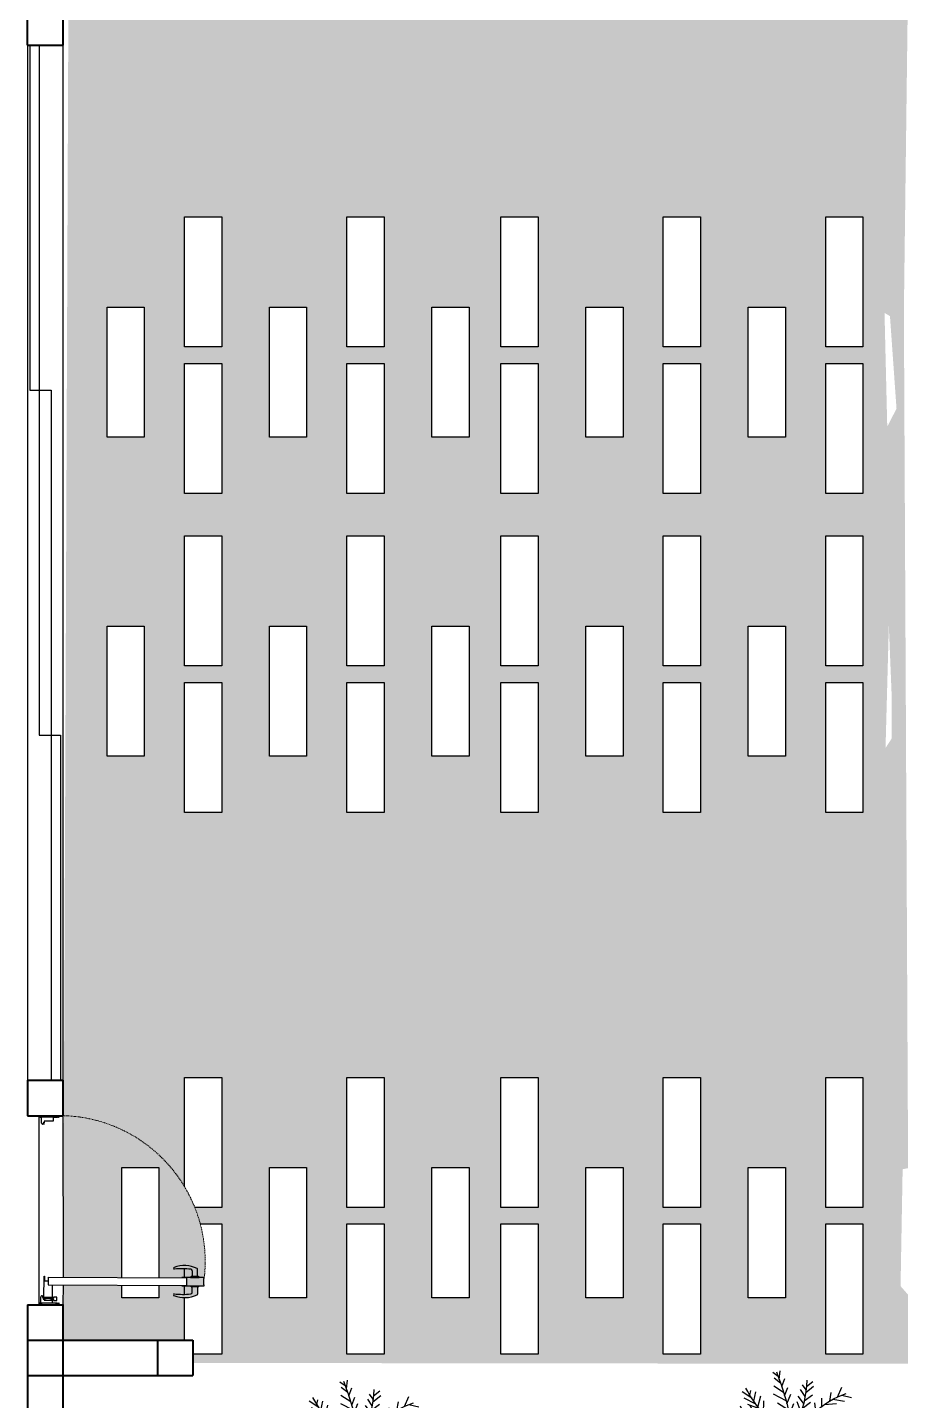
# Model space of a CAD drawing. Header units: inches. Extents: x 580771 to 691655, y 7719261 to 7829530.
# Drawn here: x 689711.7 to 689896.4, y 7726268.9 to 7726559.4 of the extents above; entities that cross this region are included whole.
import ezdxf

# ---------------------------------------------------------------- set-up
doc = ezdxf.new("R2010")
doc.units = ezdxf.units.IN
doc.header["$MEASUREMENT"] = 0
doc.linetypes.add('HIDDEN', pattern=[0.375, 0.25, -0.125])
for name, color, linetype in [('ACESSORIOS', 2, 'Continuous'), ('ARVORE', 94, 'Continuous'), ('P01', 1, 'Continuous'), ('PN010', 1, 'Continuous'), ('VEGETAÇÃO1', 96, 'Continuous')]:
    doc.layers.add(name, color=color, linetype=linetype)
doc.layers.add('Parede Corte', color=4, linetype='Continuous', lineweight=40)
doc.layers.add('Projeção Portas', color=55, linetype='HIDDEN', lineweight=5)

# ---------------------------------------------------------------- blocks, each defined once
blk = doc.blocks.new('Arvore-4pl')
at = {"layer": 'ARVORE'}
for p, q in [((-0.536, 1.777), (-0.462, 1.94)), ((0.398, 1.619), (0.539, 1.909)), ((-0.481, 1.486), (-0.667, 1.636)), ((-0.52, 1.684), (-0.666, 1.882)), ((-0.5, 1.58), (-0.413, 1.792)), ((-0.445, 1.316), (-0.296, 1.602)), ((0.372, 1.321), (0.146, 1.553)), ((0.392, 1.519), (0.213, 1.72)), ((0.401, 1.719), (0.313, 1.82)), ((0.383, 1.423), (0.579, 1.72)), ((0.8, 1.407), (0.779, 1.586)), ((-1.073, 1.143), (-1.296, 1.18)), ((-1.02, 1.069), (-1, 1.239)), ((-0.904, 0.924), (-0.892, 1.148)), ((-0.423, 1.224), (-0.61, 1.374)), ((-0.365, 0.995), (-0.593, 1.174)), ((-0.389, 1.085), (-0.179, 1.411)), ((-0.317, 0.826), (-0.155, 1.146)), ((0.334, 1.089), (0.146, 1.386)), ((0.272, 0.822), (0.146, 1.153)), ((0.321, 1.025), (0.546, 1.286)), ((0.363, 1.255), (0.579, 1.52)), ((0.548, 1.084), (0.544, 1.476)), ((0.643, 1.189), (0.879, 1.253)), ((0.705, 1.267), (0.679, 1.453)), ((0.744, 1.321), (0.979, 1.42)), ((1.229, 1.03), (1.082, 1.153)), ((1.323, 1.168), (1.14, 1.259)), ((1.386, 1.271), (1.233, 1.334)), ((1.359, 1.225), (1.537, 1.245)), ((-0.975, 1.011), (-1.251, 1.05)), ((-0.82, 0.828), (-1.101, 0.862)), ((-0.774, 0.779), (-0.747, 1.027)), ((-0.586, 0.596), (-0.636, 0.903)), ((-0.28, 0.701), (-0.536, 0.912)), ((-0.238, 0.57), (-0.105, 0.949)), ((0.221, 0.65), (0.079, 0.953)), ((0.243, 0.721), (0.479, 0.886)), ((0.498, 1.035), (0.813, 1.086)), ((0.894, 0.634), (0.779, 0.792)), ((1.007, 0.754), (0.867, 0.934)), ((1.115, 0.88), (0.958, 1.042)), ((1.069, 0.826), (1.377, 0.845)), ((1.173, 0.954), (1.498, 0.989)), ((1.268, 1.086), (1.456, 1.086)), ((-1.801, 0.445), (-2.005, 0.252)), ((-1.668, 0.461), (-1.914, 0.637)), ((-1.534, 0.469), (-1.785, 0.267)), ((-1.434, 0.471), (-1.585, 0.653)), ((-1.264, 0.463), (-1.556, 0.32)), ((-1.062, 0.438), (-1.317, 0.274)), ((-1.166, 0.453), (-1.283, 0.645)), ((-0.825, 0.386), (-1.148, 0.256)), ((-0.958, 0.418), (-1.047, 0.633)), ((-0.672, 0.676), (-0.954, 0.708)), ((-0.753, 0.365), (-0.842, 0.584)), ((-0.515, 0.534), (-0.839, 0.574)), ((-0.625, 0.321), (-0.634, 0.501)), ((-0.217, 0.508), (-0.483, 0.682)), ((-0.422, 0.459), (-0.478, 0.679)), ((-0.447, 0.246), (-0.466, 0.483)), ((-0.299, 0.17), (-0.294, 0.431)), ((-0.18, 0.401), (-0.051, 0.72)), ((-0.096, 0.173), (-0.031, 0.487)), ((0.15, 0.451), (0.046, 0.72)), ((0.191, 0.561), (0.446, 0.72)), ((0.23, 0.119), (0.21, 0.408)), ((0.408, 0.231), (0.368, 0.522)), ((0.589, 0.363), (0.492, 0.633)), ((0.754, 0.501), (0.649, 0.748)), ((0.704, 0.457), (0.977, 0.442)), ((0.827, 0.569), (1.134, 0.556)), ((0.91, 0.079), (1.149, 0.39)), ((0.959, 0.702), (1.255, 0.7)), ((1.143, 0.122), (1.378, 0.443)), ((1.336, 0.167), (1.638, 0.533)), ((1.601, 0.241), (1.746, 0.442)), ((1.794, 0.305), (1.932, 0.432)), ((-1.277, -0.17), (-1.629, 0.013)), ((-1.082, -0.129), (-1.369, 0.103)), ((-0.918, -0.101), (-1.167, 0.087)), ((-0.682, 0.342), (-0.94, 0.174)), ((-0.585, -0.061), (-0.865, 0.08)), ((-0.528, 0.282), (-0.769, 0.122)), ((-0.365, 0.205), (-0.563, 0.073)), ((-0.196, 0.108), (-0.442, -0.054)), ((-0.139, 0.288), (-0.295, 0.365)), ((0.085, 0.039), (0.086, 0.297)), ((0.155, -0.136), (0.401, 0.027)), ((0.166, 0.082), (0.411, 0.024)), ((0.332, 0.181), (0.602, 0.141)), ((0.493, 0.291), (0.759, 0.255)), ((0.544, 0.034), (0.824, -0.107)), ((0.744, 0.055), (0.925, 0.27)), ((0.877, 0.074), (1.126, -0.114)), ((1.041, 0.102), (1.328, -0.13)), ((1.236, 0.142), (1.588, -0.04)), ((1.469, 0.202), (1.812, 0.08)), ((1.718, 0.278), (1.971, 0.195)), ((-1.759, -0.306), (-2.012, -0.223)), ((-1.835, -0.332), (-1.973, -0.459)), ((-1.51, -0.229), (-1.853, -0.107)), ((-1.642, -0.268), (-1.788, -0.469)), ((-1.378, -0.194), (-1.679, -0.56)), ((-1.184, -0.149), (-1.419, -0.471)), ((-0.951, -0.106), (-1.19, -0.417)), ((-0.785, -0.083), (-0.966, -0.297)), ((-0.534, -0.318), (-0.8, -0.283)), ((-0.373, -0.209), (-0.643, -0.169)), ((-0.207, -0.11), (-0.452, -0.051)), ((-0.449, -0.259), (-0.409, -0.55)), ((-0.272, -0.147), (-0.251, -0.435)), ((-0.126, -0.066), (-0.127, -0.324)), ((0.055, -0.201), (-0.01, -0.515)), ((0.098, -0.316), (0.254, -0.392)), ((0.258, -0.197), (0.253, -0.458)), ((0.324, -0.233), (0.522, -0.1)), ((0.406, -0.273), (0.424, -0.51)), ((0.486, -0.309), (0.727, -0.149)), ((0.584, -0.348), (0.593, -0.529)), ((0.641, -0.369), (0.899, -0.201)), ((0.783, -0.413), (1.107, -0.283)), ((1.021, -0.466), (1.276, -0.302)), ((1.223, -0.491), (1.514, -0.348)), ((1.493, -0.497), (1.744, -0.294)), ((1.76, -0.472), (1.964, -0.28)), ((-1, -0.729), (-1.297, -0.728)), ((-0.868, -0.596), (-1.175, -0.583)), ((-0.745, -0.485), (-1.018, -0.469)), ((-0.935, -0.662), (-0.82, -0.82)), ((-0.795, -0.528), (-0.69, -0.775)), ((-0.63, -0.391), (-0.533, -0.661)), ((-0.345, -0.721), (-0.587, -0.78)), ((-0.2, -0.537), (-0.487, -0.614)), ((-0.106, -0.649), (-0.368, -0.751)), ((-0.122, -0.747), (-0.021, -0.914)), ((-0.092, -0.546), (0.01, -0.747)), ((0.139, -0.429), (0.01, -0.747)), ((0.197, -0.597), (0.064, -0.977)), ((0.176, -0.536), (0.442, -0.709)), ((0.239, -0.728), (0.495, -0.939)), ((0.381, -0.487), (0.437, -0.706)), ((0.474, -0.562), (0.798, -0.602)), ((0.545, -0.624), (0.595, -0.93)), ((0.63, -0.703), (0.913, -0.735)), ((0.712, -0.392), (0.801, -0.611)), ((0.917, -0.446), (1.006, -0.66)), ((1.125, -0.481), (1.242, -0.673)), ((1.393, -0.498), (1.543, -0.68)), ((1.627, -0.488), (1.873, -0.664)), ((-1.214, -0.982), (-1.539, -1.017)), ((-1.309, -1.113), (-1.497, -1.113)), ((-1.111, -0.853), (-1.418, -0.872)), ((-1.27, -1.058), (-1.123, -1.181)), ((-1.156, -0.908), (-0.999, -1.07)), ((-1.048, -0.781), (-0.908, -0.961)), ((-0.606, -1.058), (-0.821, -1.047)), ((-0.476, -0.889), (-0.687, -0.914)), ((-0.537, -0.968), (-0.554, -1.18)), ((-0.418, -0.815), (-0.421, -1.047)), ((-0.184, -1.024), (-0.421, -1.114)), ((-0.143, -0.857), (-0.354, -0.914)), ((-0.208, -1.107), (-0.121, -1.347)), ((-0.156, -0.913), (-0.054, -1.114)), ((0.276, -0.853), (0.114, -1.173)), ((0.348, -1.113), (0.138, -1.439)), ((0.324, -1.023), (0.552, -1.202)), ((0.733, -0.806), (0.706, -1.054)), ((0.779, -0.855), (1.06, -0.89)), ((0.863, -0.951), (0.851, -1.176)), ((0.934, -1.038), (1.21, -1.077)), ((0.979, -1.097), (0.959, -1.266)), ((-1.4, -1.252), (-1.578, -1.273)), ((-1.427, -1.298), (-1.275, -1.361)), ((-1.364, -1.196), (-1.181, -1.286)), ((-0.724, -1.211), (-0.854, -1.18)), ((-0.785, -1.29), (-0.721, -1.414)), ((-0.683, -1.158), (-0.734, -1.388)), ((-0.324, -1.427), (-0.587, -1.514)), ((-0.258, -1.258), (-0.521, -1.314)), ((-0.348, -1.483), (-0.221, -1.714)), ((-0.28, -1.317), (-0.121, -1.58)), ((0.404, -1.343), (0.255, -1.629)), ((0.382, -1.251), (0.569, -1.401)), ((0.44, -1.513), (0.626, -1.664)), ((1.032, -1.171), (1.255, -1.207)), ((-0.399, -1.591), (-0.587, -1.714)), ((-0.432, -1.658), (-0.354, -1.78)), ((0.459, -1.607), (0.372, -1.82)), ((0.495, -1.804), (0.42, -1.967)), ((0.478, -1.712), (0.625, -1.909))]:
    blk.add_line(p, q, dxfattribs=at)
for centre, radius, start, end in [((7.508, 3.121), 8.156, 188.516, 202.6061), ((-3.311, 1.795), 3.713, 336.1944, 2.2987), ((1.583, 3.021), 3.253, 212.1218, 234.7349), ((-1.423, 2.935), 3.265, 295.4351, 330.987), ((-0.736, 2.346), 1.801, 304.4561, 331.4948), ((-1.452, -1.886), 2.357, 52.5988, 101.7634), ((3.096, 1.686), 3.505, 198.8657, 208.393), ((1.592, -3.099), 3.52, 117.8553, 131.0663), ((-1.059, -1.345), 1.719, 53.6318, 73.2381), ((3.345, -6.042), 6.959, 114.0336, 119.0965), ((-3.253, -1.499), 3.582, 12.1313, 24.7386), ((-2.754, -4.347), 5.169, 51.2825, 57.6422), ((0.111, 5.048), 5.033, 273.4205, 291.3892), ((-0.152, -5.076), 5.033, 93.4205, 111.3892), ((1.382, -2.963), 3.265, 115.4351, 150.987), ((-3.277, -0.179), 3.206, 326.851, 2.4966), ((-1.471, -0.197), 1.458, 337.8337, 5.9061), ((-7.55, -3.149), 8.156, 8.516, 22.6061), ((1.411, 1.858), 2.357, 232.5988, 281.7634), ((58.2, -46.462), 74.295, 141.6662, 142.64222), ((-1.624, -3.048), 3.253, 32.1218, 54.7349)]:
    blk.add_arc(centre, radius, start, end, dxfattribs=at)

msp = doc.modelspace()

# ---------------------------------------------------------------- hatches: boundary and pattern name
h = msp.add_hatch()
h.set_pattern_fill('GRASS2', color=74, scale=7.5, angle=-90, pattern_type=2)
h.set_pattern_definition([(270, (686429.584, 7768662.168), (7.5, -7.5), [1.125, -0.225, 0.3, -0.225, 1.125, -4.5]), (270, (686429.809, 7768662.543), (7.5, -7.5), [0.75, -0.5625, 1.125, -0.5625, 0.75, -3.75]), (270, (686432.809, 7768659.918), (7.5, -7.5), [0.9375, -0.375, 0.9375, -5.25]), (270, (686434.309, 7768663.668), (7.5, -7.5), [0.375, -0.75, 0.375, -6]), (360, (686434.309, 7768662.918), (7.5, 7.5), [0.675, -6.825]), (360, (686429.809, 7768660.668), (7.5, 7.5), [0.75, -6.75]), (360, (686432.809, 7768658.793), (7.5, 7.5), [0.75, -6.75]), (315, (686429.7337, 7768659.693), (7.5, -7e-15), [0.75, -9.8566017]), (45, (686429.7337, 7768661.643), (7e-15, 7.5), [0.75, -9.8566017]), (333.434949, (686429.7712, 7768659.918), (7.5, -4e-10), [0.75, -16.0205098]), (345.9637565, (686429.8087, 7768660.293), (7.5, -3e-10), [0.75, -30.1732922]), (345.9637565, (686432.8087, 7768658.418), (7.5, -3e-10), [0.6, -30.3232922]), (345.9637565, (686434.3087, 7768662.768), (7.5, -3e-10), [0.525, -30.3982922]), (14.0362435, (686429.8087, 7768661.043), (7.5, 3e-10), [0.75, -30.1732922]), (14.0362435, (686432.8087, 7768659.168), (7.5, 3e-10), [0.6, -30.3232922]), (14.0362435, (686434.3087, 7768663.068), (7.5, 3e-10), [0.525, -30.3982922]), (26.565051, (686429.7712, 7768661.418), (7.5, 3e-09), [0.75, -16.020501])])
h.paths.add_polyline_path([(689847.082, 7726548.67), (689847.968, 7726545.737)], flags=16)
h.paths.add_polyline_path([(689893.598, 7726474.926), (689895.557, 7726478.726), (689894.174, 7726498.3), (689893.021, 7726498.99)], flags=16)
h.paths.add_polyline_path([(689888.437, 7726491.783), (689880.573, 7726491.783), (689880.573, 7726519.308), (689888.437, 7726519.308)], flags=16)
h.paths.add_polyline_path([(689880.573, 7726488.293), (689888.437, 7726488.293), (689888.437, 7726460.768), (689880.573, 7726460.768)], flags=16)
h.paths.add_polyline_path([(689854.093, 7726491.783), (689846.228, 7726491.783), (689846.228, 7726519.308), (689854.093, 7726519.308)], flags=16)
h.paths.add_polyline_path([(689872.07, 7726472.696), (689864.206, 7726472.696), (689864.206, 7726500.222), (689872.07, 7726500.222)], flags=16)
h.paths.add_polyline_path([(689854.093, 7726460.768), (689846.228, 7726460.768), (689846.228, 7726488.293), (689854.093, 7726488.293)], flags=16)
h.paths.add_polyline_path([(689829.861, 7726500.222), (689837.725, 7726500.222), (689837.725, 7726472.696), (689829.861, 7726472.696)], flags=16)
h.paths.add_polyline_path([(689811.884, 7726519.308), (689819.748, 7726519.308), (689819.748, 7726491.783), (689811.884, 7726491.783)], flags=16)
h.paths.add_polyline_path([(689811.884, 7726460.768), (689811.884, 7726488.293), (689819.748, 7726488.293), (689819.748, 7726460.768)], flags=16)
h.paths.add_polyline_path([(689805.124, 7726472.696), (689797.26, 7726472.696), (689797.26, 7726500.222), (689805.124, 7726500.222)], flags=16)
h.paths.add_polyline_path([(689787.147, 7726491.783), (689779.283, 7726491.783), (689779.283, 7726519.308), (689787.147, 7726519.308)], flags=16)
h.paths.add_polyline_path([(689787.147, 7726460.768), (689779.283, 7726460.768), (689779.283, 7726488.293), (689787.147, 7726488.293)], flags=16)
h.paths.add_polyline_path([(689770.78, 7726472.696), (689762.916, 7726472.696), (689762.916, 7726500.222), (689770.78, 7726500.222)], flags=16)
h.paths.add_polyline_path([(689744.938, 7726488.293), (689752.802, 7726488.293), (689752.802, 7726460.768), (689744.938, 7726460.768)], flags=16)
h.paths.add_polyline_path([(689744.938, 7726519.308), (689752.802, 7726519.308), (689752.802, 7726491.783), (689744.938, 7726491.783)], flags=16)
h.paths.add_polyline_path([(689736.435, 7726472.696), (689728.571, 7726472.696), (689728.571, 7726500.222), (689736.435, 7726500.222)], flags=16)
h.paths.add_polyline_path([(689728.571, 7726432.73), (689736.435, 7726432.73), (689736.435, 7726405.205), (689728.571, 7726405.205)], flags=16)
h.paths.add_polyline_path([(689744.938, 7726451.817), (689752.802, 7726451.817), (689752.802, 7726424.292), (689744.938, 7726424.292)], flags=16)
h.paths.add_polyline_path([(689744.938, 7726420.801), (689752.802, 7726420.801), (689752.802, 7726393.276), (689744.938, 7726393.276)], flags=16)
h.paths.add_polyline_path([(689762.916, 7726432.73), (689770.78, 7726432.73), (689770.78, 7726405.205), (689762.916, 7726405.205)], flags=16)
h.paths.add_polyline_path([(689787.147, 7726424.292), (689779.283, 7726424.292), (689779.283, 7726451.817), (689787.147, 7726451.817)], flags=16)
h.paths.add_polyline_path([(689787.147, 7726393.276), (689779.283, 7726393.276), (689779.283, 7726420.801), (689787.147, 7726420.801)], flags=16)
h.paths.add_polyline_path([(689805.124, 7726405.205), (689797.26, 7726405.205), (689797.26, 7726432.73), (689805.124, 7726432.73)], flags=16)
h.paths.add_polyline_path([(689811.884, 7726451.817), (689819.748, 7726451.817), (689819.748, 7726424.292), (689811.884, 7726424.292)], flags=16)
h.paths.add_polyline_path([(689819.748, 7726393.276), (689811.884, 7726393.276), (689811.884, 7726420.801), (689819.748, 7726420.801)], flags=16)
h.paths.add_polyline_path([(689829.861, 7726432.73), (689837.725, 7726432.73), (689837.725, 7726405.205), (689829.861, 7726405.205)], flags=16)
h.paths.add_polyline_path([(689854.093, 7726424.292), (689846.228, 7726424.292), (689846.228, 7726451.817), (689854.093, 7726451.817)], flags=16)
h.paths.add_polyline_path([(689854.093, 7726393.276), (689846.228, 7726393.276), (689846.228, 7726420.801), (689854.093, 7726420.801)], flags=16)
h.paths.add_polyline_path([(689864.206, 7726432.73), (689872.07, 7726432.73), (689872.07, 7726405.205), (689864.206, 7726405.205)], flags=16)
h.paths.add_polyline_path([(689888.437, 7726424.292), (689880.573, 7726424.292), (689880.573, 7726451.817), (689888.437, 7726451.817)], flags=16)
h.paths.add_polyline_path([(689880.573, 7726420.801), (689888.437, 7726420.801), (689888.437, 7726393.276), (689880.573, 7726393.276)], flags=16)
h.paths.add_polyline_path([(689893.936, 7726432.799), (689894.542, 7726417.806), (689894.52, 7726408.91), (689893.237, 7726406.928)], flags=16)
h.paths.add_polyline_path([(689805.124, 7726290.619), (689797.26, 7726290.619), (689797.26, 7726318.144), (689805.124, 7726318.144)], flags=16)
h.paths.add_polyline_path([(689811.884, 7726306.215), (689819.748, 7726306.215), (689819.748, 7726278.69), (689811.884, 7726278.69)], flags=16)
h.paths.add_polyline_path([(689819.748, 7726309.705), (689811.884, 7726309.705), (689811.884, 7726337.23), (689819.748, 7726337.23)], flags=16)
h.paths.add_polyline_path([(689829.861, 7726318.144), (689837.726, 7726318.144), (689837.726, 7726290.619), (689829.861, 7726290.619)], flags=16)
h.paths.add_polyline_path([(689854.093, 7726309.705), (689846.228, 7726309.705), (689846.228, 7726337.23), (689854.093, 7726337.23)], flags=16)
h.paths.add_polyline_path([(689846.228, 7726306.215), (689854.093, 7726306.215), (689854.093, 7726278.69), (689846.228, 7726278.69)], flags=16)
h.paths.add_polyline_path([(689872.07, 7726290.619), (689864.206, 7726290.619), (689864.206, 7726318.144), (689872.07, 7726318.144)], flags=16)
h.paths.add_polyline_path([(689898.55, 7726318.144), (689896.852, 7726317.792), (689896.414, 7726293.07), (689898.55, 7726290.619)])
h.paths.add_polyline_path([(689888.437, 7726278.69), (689880.573, 7726278.69), (689880.573, 7726306.215), (689888.437, 7726306.215)], flags=16)
h.paths.add_polyline_path([(689888.437, 7726309.705), (689880.573, 7726309.705), (689880.573, 7726337.23), (689888.437, 7726337.23)], flags=16)
h.paths.add_polyline_path([(689787.147, 7726309.705), (689779.283, 7726309.705), (689779.283, 7726337.23), (689787.147, 7726337.23)], flags=16)
h.paths.add_polyline_path([(689787.147, 7726278.69), (689779.283, 7726278.69), (689779.283, 7726306.215), (689787.147, 7726306.215)], flags=16)
h.paths.add_polyline_path([(689762.916, 7726318.144), (689770.78, 7726318.144), (689770.78, 7726290.619), (689762.916, 7726290.619)], flags=16)
edge = h.paths.add_edge_path(flags=16)
edge.add_arc((689718.431, 7726298.263), 30.887, 21.74423, 30.88474)
edge.add_line((689744.938, 7726314.117), (689744.938, 7726337.23))
edge.add_line((689744.938, 7726337.23), (689752.803, 7726337.23))
edge.add_line((689752.803, 7726337.23), (689752.803, 7726309.705))
edge.add_line((689752.803, 7726309.705), (689747.12, 7726309.705))
h.paths.add_polyline_path([(689731.666, 7726318.144), (689739.53, 7726318.144), (689739.53, 7726294.848), (689731.666, 7726294.884)], flags=16)
h.paths.add_polyline_path([(689731.666, 7726290.619), (689731.666, 7726293.294), (689739.53, 7726293.257), (689739.53, 7726290.619)], flags=16)
edge = h.paths.add_edge_path()
edge.add_line((689719.278, 7726294.942), (689745.377, 7726294.821))
edge.add_line((689745.377, 7726294.821), (689745.37, 7726293.23))
edge.add_line((689745.37, 7726293.23), (689719.272, 7726293.351))
edge.add_line((689719.272, 7726293.351), (689719.224, 7726281.632))
edge.add_line((689719.224, 7726281.632), (689744.938, 7726281.632))
edge.add_line((689744.938, 7726281.632), (689744.938, 7726290.632))
edge.add_arc((689744.964, 7726296.705), 6.073, 269.75963, 295.94677)
edge.add_arc((689747.566, 7726291.357), 0.125, 295.94628, 359.76979)
edge.add_line((689747.691, 7726291.356), (689747.698, 7726292.89))
edge.add_line((689747.698, 7726292.89), (689747.823, 7726292.889))
edge.add_arc((689747.823, 7726292.939), 0.05, 269.73392, 359.74034)
edge.add_line((689747.873, 7726292.939), (689747.873, 7726292.944))
edge.add_arc((689747.918, 7726292.944), 0.045, 89.73392, 179.73392, ccw=False)
edge.add_arc((689747.919, 7726293.119), 0.13, 269.73392, 368.5838)
edge.add_line((689748.048, 7726293.138), (689749.124, 7726293.133))
edge.add_line((689749.124, 7726293.133), (689749.125, 7726293.33))
edge.add_line((689749.125, 7726293.33), (689749.025, 7726293.33))
edge.add_line((689749.025, 7726293.33), (689749.026, 7726293.514))
edge.add_line((689749.026, 7726293.514), (689749.026, 7726293.574))
edge.add_line((689749.026, 7726293.574), (689749.011, 7726293.589))
edge.add_line((689749.011, 7726293.589), (689749.057, 7726293.634))
edge.add_line((689749.057, 7726293.634), (689749.012, 7726293.679))
edge.add_line((689749.012, 7726293.679), (689749.057, 7726293.724))
edge.add_line((689749.057, 7726293.724), (689749.012, 7726293.769))
edge.add_line((689749.012, 7726293.769), (689749.027, 7726293.784))
edge.add_line((689749.027, 7726293.784), (689749.029, 7726294.204))
edge.add_line((689749.029, 7726294.204), (689749.014, 7726294.219))
edge.add_line((689749.014, 7726294.219), (689749.06, 7726294.264))
edge.add_line((689749.06, 7726294.264), (689749.015, 7726294.309))
edge.add_line((689749.015, 7726294.309), (689749.06, 7726294.354))
edge.add_line((689749.06, 7726294.354), (689749.015, 7726294.399))
edge.add_line((689749.015, 7726294.399), (689749.03, 7726294.414))
edge.add_line((689749.03, 7726294.414), (689749.032, 7726294.687))
edge.add_line((689749.032, 7726294.687), (689749.132, 7726294.687))
edge.add_line((689749.132, 7726294.687), (689749.132, 7726294.883))
edge.add_arc((689718.431, 7726298.263), 30.887, 353.71826, 374.91985)
edge.add_line((689748.277, 7726306.215), (689752.803, 7726306.215))
edge.add_line((689752.803, 7726306.215), (689752.803, 7726278.69))
edge.add_line((689752.803, 7726278.69), (689746.704, 7726278.69))
edge.add_line((689746.704, 7726278.69), (689746.704, 7726276.815))
edge.add_line((689746.704, 7726276.815), (689898.218, 7726276.632))
edge.add_line((689898.218, 7726276.632), (689897.117, 7726499.302))
edge.add_line((689897.117, 7726499.302), (689898.218, 7726586.632))
edge.add_line((689898.218, 7726586.632), (689720.468, 7726586.377))
edge.add_line((689720.468, 7726586.377), (689719.278, 7726294.942))

# ---------------------------------------------------------------- linework, layer by layer
at = {"color": 1}
for p, q in [((689714.465, 7726328.78), (689714.415, 7726328.78)), ((689714.466, 7726329.055), (689714.465, 7726328.848)), ((689714.465, 7726328.848), (689714.49, 7726328.823)), ((689714.49, 7726328.823), (689714.465, 7726328.78)), ((689714.691, 7726329.079), (689714.491, 7726329.079)), ((689714.69, 7726328.822), (689714.715, 7726328.847)), ((689714.715, 7726328.778), (689714.69, 7726328.822)), ((689714.709, 7726327.563), (689714.715, 7726328.778)), ((689714.715, 7726328.847), (689714.716, 7726329.053)), ((689714.791, 7726329.078), (689714.79, 7726328.853)), ((689714.79, 7726328.853), (689717.99, 7726328.838)), ((689715.006, 7726329.077), (689714.791, 7726329.078)), ((689715.218, 7726327.301), (689714.968, 7726327.302)), ((689715.031, 7726329.14), (689715.031, 7726329.102)), ((689715.044, 7726327.652), (689715.043, 7726327.377)), ((689715.043, 7726327.377), (689715.168, 7726327.376)), ((689715.169, 7726327.651), (689715.044, 7726327.652)), ((689715.168, 7726327.376), (689715.168, 7726327.439)), ((689715.168, 7726327.439), (689715.193, 7726327.439)), ((689715.169, 7726327.589), (689715.169, 7726327.651)), ((689715.194, 7726327.589), (689715.169, 7726327.589)), ((689715.218, 7726327.414), (689715.218, 7726327.301)), ((689715.221, 7726328.001), (689715.219, 7726327.614)), ((689717.121, 7726327.992), (689715.221, 7726328.001)), ((689717.125, 7726328.767), (689717.121, 7726327.992)), ((689718.065, 7726328.763), (689717.125, 7726328.767)), ((689717.741, 7726329.089), (689717.741, 7726329.14)), ((689717.991, 7726329.063), (689717.766, 7726329.064)), ((689717.99, 7726328.838), (689717.991, 7726329.063)), ((689718.066, 7726329.038), (689718.065, 7726328.831)), ((689718.065, 7726328.831), (689718.09, 7726328.806)), ((689718.09, 7726328.806), (689718.065, 7726328.763)), ((689718.291, 7726329.062), (689718.091, 7726329.063)), ((689718.29, 7726328.805), (689718.315, 7726328.83)), ((689718.315, 7726328.762), (689718.29, 7726328.805)), ((689718.315, 7726328.83), (689718.316, 7726329.037)), ((689718.39, 7726328.761), (689718.315, 7726328.762)), ((689715.197, 7726290.461), (689715.218, 7726295.141)), ((689715.218, 7726295.141), (689715.293, 7726295.14)), ((689715.293, 7726295.14), (689715.289, 7726294.165)), ((689746.383, 7726295.096), (689746.383, 7726295.091)), ((689746.559, 7726295.145), (689746.434, 7726295.146)), ((689746.564, 7726296.313), (689746.559, 7726295.145)), ((689747.834, 7726295.139), (689746.559, 7726295.145)), ((689747.709, 7726295.14), (689747.716, 7726296.674)), ((689747.883, 7726295.084), (689747.883, 7726295.089)), ((689715.289, 7726294.165), (689716.089, 7726294.162)), ((689716.093, 7726294.962), (689716.085, 7726293.366)), ((689716.085, 7726293.366), (689745.37, 7726293.23)), ((689716.093, 7726294.957), (689745.377, 7726294.821)), ((689716.96, 7726293.362), (689716.947, 7726290.453)), ((689744.394, 7726293.155), (689749.124, 7726293.133)), ((689749.132, 7726294.883), (689744.402, 7726294.905)), ((689745.377, 7726294.826), (689745.37, 7726293.226)), ((689746.219, 7726293.147), (689748.029, 7726293.138)), ((689746.227, 7726294.897), (689748.037, 7726294.888)), ((689746.373, 7726292.946), (689746.373, 7726292.951)), ((689746.548, 7726292.895), (689746.423, 7726292.896)), ((689746.543, 7726291.728), (689746.548, 7726292.895)), ((689747.823, 7726292.889), (689746.548, 7726292.895)), ((689747.698, 7726292.89), (689747.691, 7726291.356)), ((689747.873, 7726292.944), (689747.873, 7726292.939)), ((689749.011, 7726293.589), (689749.026, 7726293.604)), ((689749.026, 7726293.574), (689749.011, 7726293.589)), ((689749.011, 7726293.559), (689749.026, 7726293.574)), ((689749.026, 7726293.544), (689749.011, 7726293.559)), ((689749.011, 7726293.529), (689749.026, 7726293.544)), ((689749.026, 7726293.514), (689749.011, 7726293.529)), ((689749.012, 7726293.799), (689749.027, 7726293.814)), ((689749.027, 7726293.784), (689749.012, 7726293.799)), ((689749.012, 7726293.769), (689749.027, 7726293.784)), ((689749.027, 7726293.754), (689749.012, 7726293.769)), ((689749.012, 7726293.739), (689749.027, 7726293.754)), ((689749.027, 7726293.724), (689749.012, 7726293.739)), ((689749.012, 7726293.709), (689749.027, 7726293.724)), ((689749.027, 7726293.694), (689749.012, 7726293.709)), ((689749.012, 7726293.679), (689749.027, 7726293.694)), ((689749.027, 7726293.664), (689749.012, 7726293.679)), ((689749.012, 7726293.649), (689749.027, 7726293.664)), ((689749.027, 7726293.634), (689749.012, 7726293.649)), ((689749.012, 7726293.619), (689749.027, 7726293.634)), ((689749.026, 7726293.604), (689749.012, 7726293.619)), ((689749.013, 7726293.859), (689749.028, 7726293.874)), ((689749.028, 7726293.844), (689749.013, 7726293.859)), ((689749.013, 7726293.829), (689749.028, 7726293.844)), ((689749.027, 7726293.814), (689749.013, 7726293.829)), ((689749.014, 7726294.249), (689749.03, 7726294.264)), ((689749.029, 7726294.234), (689749.014, 7726294.249)), ((689749.014, 7726294.219), (689749.029, 7726294.234)), ((689749.029, 7726294.204), (689749.014, 7726294.219)), ((689749.014, 7726294.189), (689749.029, 7726294.204)), ((689749.029, 7726294.174), (689749.014, 7726294.189)), ((689749.014, 7726294.159), (689749.029, 7726294.174)), ((689749.029, 7726294.144), (689749.014, 7726294.159)), ((689749.015, 7726294.459), (689749.031, 7726294.474)), ((689749.03, 7726294.444), (689749.015, 7726294.459)), ((689749.015, 7726294.429), (689749.03, 7726294.444)), ((689749.03, 7726294.414), (689749.015, 7726294.429)), ((689749.015, 7726294.399), (689749.03, 7726294.414)), ((689749.03, 7726294.384), (689749.015, 7726294.399)), ((689749.015, 7726294.369), (689749.03, 7726294.384)), ((689749.03, 7726294.354), (689749.015, 7726294.369)), ((689749.015, 7726294.339), (689749.03, 7726294.354)), ((689749.03, 7726294.324), (689749.015, 7726294.339)), ((689749.015, 7726294.309), (689749.03, 7726294.324)), ((689749.03, 7726294.294), (689749.015, 7726294.309)), ((689749.015, 7726294.279), (689749.03, 7726294.294)), ((689749.03, 7726294.264), (689749.015, 7726294.279)), ((689749.016, 7726294.489), (689749.031, 7726294.504)), ((689749.031, 7726294.474), (689749.016, 7726294.489)), ((689749.025, 7726293.33), (689749.026, 7726293.514)), ((689749.125, 7726293.33), (689749.025, 7726293.33)), ((689749.028, 7726293.874), (689749.029, 7726294.144)), ((689749.031, 7726294.504), (689749.032, 7726294.687)), ((689749.032, 7726294.687), (689749.132, 7726294.687)), ((689749.124, 7726293.133), (689749.125, 7726293.33)), ((689749.132, 7726294.687), (689749.132, 7726294.883)), ((689714.219, 7726289.53), (689714.282, 7726289.53)), ((689714.232, 7726289.53), (689714.232, 7726289.53)), ((689714.282, 7726289.462), (689714.281, 7726289.255)), ((689714.281, 7726289.255), (689714.281, 7726289.255)), ((689714.282, 7726289.53), (689714.307, 7726289.487)), ((689714.307, 7726289.487), (689714.282, 7726289.462)), ((689714.306, 7726289.23), (689714.506, 7726289.229)), ((689714.306, 7726289.23), (689714.306, 7726289.23)), ((689714.506, 7726289.229), (689714.506, 7726289.229)), ((689714.507, 7726289.486), (689714.532, 7726289.529)), ((689714.532, 7726289.461), (689714.507, 7726289.486)), ((689714.531, 7726289.254), (689714.532, 7726289.461)), ((689714.531, 7726289.254), (689714.531, 7726289.254)), ((689714.532, 7726289.529), (689714.538, 7726290.744)), ((689714.538, 7726290.744), (689714.538, 7726290.744)), ((689714.607, 7726289.453), (689714.606, 7726289.228)), ((689714.606, 7726289.228), (689714.821, 7726289.227)), ((689717.782, 7726289.439), (689714.607, 7726289.453)), ((689714.799, 7726291.003), (689714.799, 7726291.003)), ((689714.799, 7726291.003), (689715.049, 7726291.001)), ((689714.821, 7726289.227), (689714.821, 7726289.227)), ((689714.874, 7726290.927), (689714.873, 7726290.652)), ((689714.873, 7726290.652), (689714.998, 7726290.652)), ((689714.999, 7726290.927), (689714.874, 7726290.927)), ((689714.998, 7726290.864), (689714.999, 7726290.927)), ((689715.023, 7726290.864), (689714.998, 7726290.864)), ((689714.998, 7726290.714), (689715.023, 7726290.714)), ((689714.998, 7726290.652), (689714.998, 7726290.714)), ((689715.023, 7726290.864), (689715.023, 7726290.864)), ((689715.023, 7726290.714), (689715.023, 7726290.714)), ((689715.048, 7726290.689), (689715.046, 7726290.301)), ((689715.046, 7726290.301), (689715.377, 7726290.3)), ((689715.048, 7726290.689), (689715.048, 7726290.689)), ((689715.049, 7726291.001), (689715.049, 7726290.889)), ((689715.049, 7726290.889), (689715.049, 7726290.889)), ((689715.393, 7726290.46), (689715.197, 7726290.461)), ((689715.323, 7726290.448, 9.5), (689715.23, 7726290.356, 9.5)), ((689715.248, 7726290.313, 9.5), (689715.402, 7726290.312, 9.5)), ((689715.405, 7726290.215), (689715.27, 7726290.215)), ((689715.27, 7726290.215), (689715.27, 7726290.095)), ((689715.27, 7726290.095), (689715.575, 7726290.094)), ((689715.273, 7726290.665), (689715.272, 7726290.545)), ((689715.272, 7726290.545), (689715.397, 7726290.545)), ((689715.578, 7726290.664), (689715.273, 7726290.665)), ((689715.284, 7726290.188, 9.5), (689715.284, 7726290.133, 9.5)), ((689715.309, 7726290.108, 9.5), (689715.584, 7726290.106, 9.5)), ((689715.422, 7726290.212, 9.5), (689715.31, 7726290.213, 9.5)), ((689715.448, 7726290.447, 9.5), (689715.323, 7726290.448, 9.5)), ((689715.377, 7726290.3), (689715.418, 7726290.238)), ((689715.418, 7726290.506), (689715.393, 7726290.46)), ((689715.402, 7726290.312, 9.5), (689715.443, 7726290.251, 9.5)), ((689715.405, 7726290.215), (689715.405, 7726290.215)), ((689715.418, 7726290.238), (689715.418, 7726290.238)), ((689715.473, 7726290.422, 9.5), (689715.448, 7726290.447, 9.5)), ((689716.673, 7726290.416, 9.5), (689715.473, 7726290.422, 9.5)), ((689715.575, 7726290.094), (689715.59, 7726290.079)), ((689715.593, 7726290.679), (689715.578, 7726290.664)), ((689715.584, 7726290.106, 9.5), (689715.609, 7726290.131, 9.5)), ((689715.59, 7726290.079), (689715.605, 7726290.094)), ((689715.608, 7726290.664), (689715.593, 7726290.679)), ((689715.605, 7726290.094), (689715.62, 7726290.079)), ((689715.623, 7726290.679), (689715.608, 7726290.664)), ((689715.609, 7726290.131, 9.5), (689715.772, 7726290.131, 9.5)), ((689715.62, 7726290.079), (689715.635, 7726290.094)), ((689715.638, 7726290.664), (689715.623, 7726290.679)), ((689715.635, 7726290.094), (689715.65, 7726290.079)), ((689715.653, 7726290.679), (689715.638, 7726290.664)), ((689715.65, 7726290.079), (689715.665, 7726290.094)), ((689715.668, 7726290.664), (689715.653, 7726290.679)), ((689715.665, 7726290.094), (689715.68, 7726290.078)), ((689715.683, 7726290.678), (689715.668, 7726290.664)), ((689715.68, 7726290.078), (689715.695, 7726290.093)), ((689715.698, 7726290.663), (689715.683, 7726290.678)), ((689715.695, 7726290.093), (689715.71, 7726290.078)), ((689715.713, 7726290.678), (689715.698, 7726290.663)), ((689715.71, 7726290.078), (689715.725, 7726290.093)), ((689715.728, 7726290.663), (689715.713, 7726290.678)), ((689715.725, 7726290.093), (689715.74, 7726290.078)), ((689715.743, 7726290.678), (689715.728, 7726290.663)), ((689715.74, 7726290.078), (689715.755, 7726290.093)), ((689715.758, 7726290.663), (689715.743, 7726290.678)), ((689715.755, 7726290.093), (689715.77, 7726290.078)), ((689715.773, 7726290.678), (689715.758, 7726290.663)), ((689715.77, 7726290.078), (689715.785, 7726290.093)), ((689715.772, 7726290.131, 9.5), (689715.797, 7726290.155, 9.5)), ((689715.788, 7726290.663), (689715.773, 7726290.678)), ((689715.785, 7726290.093), (689715.8, 7726290.078)), ((689715.803, 7726290.678), (689715.788, 7726290.663)), ((689715.797, 7726290.155, 9.5), (689715.822, 7726290.13, 9.5)), ((689715.8, 7726290.078), (689715.815, 7726290.093)), ((689715.818, 7726290.663), (689715.803, 7726290.678)), ((689715.815, 7726290.093), (689715.83, 7726290.078)), ((689715.833, 7726290.678), (689715.818, 7726290.663)), ((689715.822, 7726290.13, 9.5), (689715.999, 7726290.13, 9.5)), ((689715.83, 7726290.078), (689715.845, 7726290.093)), ((689715.848, 7726290.663), (689715.833, 7726290.678)), ((689715.845, 7726290.093), (689715.86, 7726290.078)), ((689715.863, 7726290.678), (689715.848, 7726290.663)), ((689715.86, 7726290.078), (689715.875, 7726290.093)), ((689715.878, 7726290.663), (689715.863, 7726290.678)), ((689715.875, 7726290.093), (689715.89, 7726290.078)), ((689715.893, 7726290.678), (689715.878, 7726290.663)), ((689715.89, 7726290.078), (689715.905, 7726290.092)), ((689715.908, 7726290.662), (689715.893, 7726290.678)), ((689715.905, 7726290.092), (689715.92, 7726290.077)), ((689715.923, 7726290.677), (689715.908, 7726290.662)), ((689715.92, 7726290.077), (689715.935, 7726290.092)), ((689715.938, 7726290.662), (689715.923, 7726290.677)), ((689715.935, 7726290.092), (689716.055, 7726290.092)), ((689716.058, 7726290.662), (689715.938, 7726290.662)), ((689716.055, 7726290.092), (689716.07, 7726290.077)), ((689716.073, 7726290.677), (689716.058, 7726290.662)), ((689716.07, 7726290.077), (689716.085, 7726290.092)), ((689716.088, 7726290.662), (689716.073, 7726290.677)), ((689716.085, 7726290.092), (689716.205, 7726290.091)), ((689716.208, 7726290.661), (689716.088, 7726290.662)), ((689716.141, 7726290.129, 9.5), (689716.322, 7726290.128, 9.5)), ((689716.205, 7726290.091), (689716.22, 7726290.076)), ((689716.223, 7726290.676), (689716.208, 7726290.661)), ((689716.22, 7726290.076), (689716.235, 7726290.091)), ((689716.238, 7726290.661), (689716.223, 7726290.676)), ((689716.235, 7726290.091), (689716.25, 7726290.076)), ((689716.253, 7726290.676), (689716.238, 7726290.661)), ((689716.25, 7726290.076), (689716.265, 7726290.091)), ((689716.268, 7726290.661), (689716.253, 7726290.676)), ((689716.265, 7726290.091), (689716.28, 7726290.076)), ((689716.283, 7726290.676), (689716.268, 7726290.661)), ((689716.28, 7726290.076), (689716.295, 7726290.091)), ((689716.298, 7726290.661), (689716.283, 7726290.676)), ((689716.295, 7726290.091), (689716.31, 7726290.076)), ((689716.313, 7726290.676), (689716.298, 7726290.661)), ((689716.31, 7726290.076), (689716.325, 7726290.091)), ((689716.328, 7726290.66), (689716.313, 7726290.676)), ((689716.322, 7726290.128, 9.5), (689716.347, 7726290.153, 9.5)), ((689716.325, 7726290.091), (689716.34, 7726290.075)), ((689716.343, 7726290.675), (689716.328, 7726290.66)), ((689716.34, 7726290.075), (689716.355, 7726290.09)), ((689716.358, 7726290.66), (689716.343, 7726290.675)), ((689716.347, 7726290.153, 9.5), (689716.372, 7726290.128, 9.5)), ((689716.355, 7726290.09), (689716.37, 7726290.075)), ((689716.373, 7726290.675), (689716.358, 7726290.66)), ((689716.37, 7726290.075), (689716.385, 7726290.09)), ((689716.372, 7726290.128, 9.5), (689716.534, 7726290.127, 9.5)), ((689716.388, 7726290.66), (689716.373, 7726290.675)), ((689716.385, 7726290.09), (689716.4, 7726290.075)), ((689716.403, 7726290.675), (689716.388, 7726290.66)), ((689716.4, 7726290.075), (689716.415, 7726290.09)), ((689716.418, 7726290.66), (689716.403, 7726290.675)), ((689716.415, 7726290.09), (689716.43, 7726290.075)), ((689716.433, 7726290.675), (689716.418, 7726290.66)), ((689716.43, 7726290.075), (689716.445, 7726290.09)), ((689716.448, 7726290.66), (689716.433, 7726290.675)), ((689716.445, 7726290.09), (689716.46, 7726290.075)), ((689716.463, 7726290.675), (689716.448, 7726290.66)), ((689716.46, 7726290.075), (689716.475, 7726290.09)), ((689716.478, 7726290.66), (689716.463, 7726290.675)), ((689716.475, 7726290.09), (689716.49, 7726290.075)), ((689716.493, 7726290.675), (689716.478, 7726290.66)), ((689716.49, 7726290.075), (689716.505, 7726290.09)), ((689716.508, 7726290.66), (689716.493, 7726290.675)), ((689716.505, 7726290.09), (689716.52, 7726290.075)), ((689716.523, 7726290.675), (689716.508, 7726290.66)), ((689716.52, 7726290.075), (689716.535, 7726290.09)), ((689716.538, 7726290.66), (689716.523, 7726290.675)), ((689716.534, 7726290.127, 9.5), (689716.559, 7726290.102, 9.5)), ((689716.535, 7726290.09), (689716.55, 7726290.074)), ((689716.553, 7726290.674), (689716.538, 7726290.66)), ((689716.55, 7726290.074), (689716.565, 7726290.089)), ((689716.568, 7726290.659), (689716.553, 7726290.674)), ((689716.559, 7726290.102, 9.5), (689716.834, 7726290.101, 9.5)), ((689716.565, 7726290.089), (689716.87, 7726290.088)), ((689716.873, 7726290.658), (689716.568, 7726290.659)), ((689716.698, 7726290.441, 9.5), (689716.673, 7726290.416, 9.5)), ((689717.11, 7726290.439, 9.5), (689716.698, 7726290.441, 9.5)), ((689716.702, 7726290.245, 9.5), (689716.743, 7726290.306, 9.5)), ((689716.835, 7726290.206, 9.5), (689716.722, 7726290.206, 9.5)), ((689716.723, 7726290.232), (689716.768, 7726290.293)), ((689716.723, 7726290.232), (689716.723, 7726290.232)), ((689716.75, 7726290.454), (689716.726, 7726290.5)), ((689716.735, 7726290.209), (689716.735, 7726290.209)), ((689716.87, 7726290.208), (689716.735, 7726290.209)), ((689716.743, 7726290.306, 9.5), (689717.109, 7726290.304, 9.5)), ((689716.747, 7726290.539), (689716.872, 7726290.538)), ((689716.947, 7726290.453), (689716.75, 7726290.454)), ((689716.768, 7726290.293), (689716.946, 7726290.293)), ((689716.859, 7726290.126, 9.5), (689716.859, 7726290.181, 9.5)), ((689716.87, 7726290.088), (689716.87, 7726290.208)), ((689716.872, 7726290.538), (689716.873, 7726290.658)), ((689716.946, 7726290.293), (689716.942, 7726289.518)), ((689716.942, 7726289.518), (689717.882, 7726289.513)), ((689717.209, 7726290.204, 9.5), (689717.208, 7726290.146, 9.5)), ((689717.21, 7726290.596, 9.5), (689717.21, 7726290.539, 9.5)), ((689717.358, 7726289.996, 9.5), (689717.808, 7726289.994, 9.5)), ((689717.811, 7726290.744, 9.5), (689717.361, 7726290.746, 9.5)), ((689717.782, 7726289.439), (689717.782, 7726289.439)), ((689717.806, 7726289.214), (689717.807, 7726289.414)), ((689717.807, 7726289.414), (689717.807, 7726289.414)), ((689717.882, 7726289.445), (689717.881, 7726289.238)), ((689717.881, 7726289.238), (689717.881, 7726289.238)), ((689717.882, 7726289.513), (689717.907, 7726289.47)), ((689717.907, 7726289.47), (689717.882, 7726289.445)), ((689717.958, 7726290.143, 9.5), (689717.96, 7726290.593, 9.5)), ((689718.107, 7726289.469), (689718.132, 7726289.512)), ((689718.132, 7726289.444), (689718.107, 7726289.469)), ((689718.131, 7726289.237), (689718.132, 7726289.444)), ((689718.131, 7726289.237), (689718.131, 7726289.237)), ((689718.132, 7726289.512), (689718.182, 7726289.512)), ((689718.182, 7726289.512), (689718.182, 7726289.512)), ((689718.207, 7726289.487), (689718.206, 7726289.137)), ((689718.207, 7726289.487), (689718.207, 7726289.487)), ((689718.391, 7726289.124), (689718.39, 7726289.503)), ((689714.846, 7726289.202), (689714.845, 7726289.132)), ((689714.846, 7726289.202), (689714.846, 7726289.202)), ((689717.591, 7726289.215), (689717.806, 7726289.214)), ((689717.591, 7726289.215), (689717.591, 7726289.215)), ((689718.206, 7726289.137), (689717.591, 7726289.14)), ((689717.906, 7726289.213), (689717.906, 7726289.213)), ((689717.906, 7726289.213), (689718.106, 7726289.212)), ((689718.106, 7726289.212), (689718.106, 7726289.212))]:
    msp.add_line(p, q, dxfattribs=at)
for centre, radius, start, end in [((689714.491, 7726329.054), 0.025, 89.73303, 179.74627), ((689714.691, 7726329.054), 0.025, 359.73392, 89.72925), ((689714.969, 7726327.562), 0.26, 179.73282, 269.73392), ((689715.006, 7726329.102), 0.025, 269.73392, 359.73392), ((689715.193, 7726327.414), 0.025, 359.71311, 89.74601), ((689715.194, 7726327.614), 0.025, 269.72246, 359.73392), ((689717.766, 7726329.089), 0.025, 179.73392, 269.73392), ((689718.091, 7726329.038), 0.025, 89.73535, 179.73249), ((689718.291, 7726329.037), 0.025, 359.73392, 89.72246), ((689742.766, 7726296.78), 0.125, 179.75673, 275.84598), ((689742.767, 7726296.887), 0.125, 111.12845, 179.69214), ((689744.939, 7726291.351), 6.073, 63.52809, 111.41385), ((689744.436, 7726279.164), 17.57, 84.00677, 95.41073), ((689746.338, 7726294.916), 0.13, 89.73392, 179.73392), ((689746.239, 7726296.314), 0.325, 359.75239, 84.48185), ((689746.338, 7726295.091), 0.045, 269.73392, 359.73392), ((689746.433, 7726295.096), 0.05, 89.73392, 179.73392), ((689747.591, 7726296.674), 0.125, 359.77092, 63.86185), ((689747.833, 7726295.089), 0.05, 359.73392, 89.73392), ((689747.928, 7726295.084), 0.045, 179.73392, 269.73392), ((689747.928, 7726294.909), 0.13, 359.73392, 89.73392), ((689746.219, 7726293.127), 0.02, 89.73392, 179.73392), ((689746.329, 7726293.126), 0.13, 179.73392, 269.73392), ((689746.228, 7726294.917), 0.02, 179.73392, 269.73392), ((689746.328, 7726292.951), 0.045, 359.73392, 89.73392), ((689746.423, 7726292.946), 0.05, 179.73392, 269.73392), ((689747.823, 7726292.939), 0.05, 269.73392, 359.73392), ((689747.918, 7726292.944), 0.045, 89.73392, 179.73392), ((689747.919, 7726293.119), 0.13, 269.73392, 359.73392), ((689748.029, 7726293.118), 0.02, 359.73392, 89.73392), ((689748.038, 7726294.908), 0.02, 269.73392, 359.73392), ((689714.306, 7726289.255), 0.025, 179.73392, 269.73392), ((689714.506, 7726289.254), 0.025, 269.73392, 359.73392), ((689714.798, 7726290.743), 0.26, 89.73392, 179.73392), ((689714.821, 7726289.202), 0.025, 359.73392, 89.73392), ((689715.024, 7726290.889), 0.025, 269.73392, 359.73392), ((689715.023, 7726290.689), 0.025, 359.73392, 89.73392), ((689715.248, 7726290.338, 9.5), 0.025, 134.73392, 269.73392), ((689715.309, 7726290.188, 9.5), 0.025, 89.73392, 179.73392), ((689715.309, 7726290.133, 9.5), 0.025, 179.73392, 269.73392), ((689715.397, 7726290.52), 0.025, 325.73392, 89.73392), ((689715.406, 7726290.23), 0.015, 269.73392, 33.73286), ((689715.422, 7726290.237, 9.5), 0.025, 269.73392, 33.73392), ((689716.722, 7726290.231, 9.5), 0.025, 145.73392, 269.73392), ((689716.736, 7726290.224), 0.015, 144.47274, 269.73392), ((689716.747, 7726290.514), 0.025, 89.73392, 213.73392), ((689716.834, 7726290.126, 9.5), 0.025, 269.73392, 359.73392), ((689716.834, 7726290.181, 9.5), 0.025, 359.73392, 89.73392), ((689717.109, 7726290.204, 9.5), 0.1, 359.73392, 89.73392), ((689717.11, 7726290.539, 9.5), 0.1, 269.73392, 359.73392), ((689717.358, 7726290.146, 9.5), 0.15, 179.73392, 269.73392), ((689717.36, 7726290.596, 9.5), 0.15, 89.73392, 179.73392), ((689717.782, 7726289.414), 0.025, 359.73392, 89.73392), ((689717.808, 7726290.144, 9.5), 0.15, 269.73392, 359.73392), ((689717.81, 7726290.594, 9.5), 0.15, 359.73392, 89.73392), ((689717.906, 7726289.238), 0.025, 179.73392, 269.73392), ((689718.106, 7726289.237), 0.025, 269.73392, 359.73392), ((689718.182, 7726289.487), 0.025, 359.73392, 89.73392), ((689742.74, 7726291.188), 0.125, 179.7757, 248.33939), ((689742.741, 7726291.296), 0.125, 83.62186, 179.71111), ((689744.964, 7726296.705), 6.073, 248.05399, 295.93975), ((689744.574, 7726308.896), 17.57, 264.0571, 275.46107), ((689746.218, 7726291.729), 0.325, 274.98598, 359.71544), ((689747.566, 7726291.357), 0.125, 295.60598, 359.69691), ((689717.591, 7726289.19), 0.025, 89.73392, 179.73392)]:
    msp.add_arc(centre, radius, start, end, dxfattribs=at)
at = {"layer": 'ACESSORIOS'}
for p, q in [((689712.218, 7726555.632), (689712.218, 7726482.632)), ((689714.218, 7726555.632), (689714.218, 7726409.632)), ((689712.218, 7726482.632), (689716.718, 7726482.632)), ((689716.718, 7726482.632), (689716.718, 7726336.632)), ((689714.218, 7726409.632), (689718.718, 7726409.632)), ((689718.718, 7726409.632), (689718.718, 7726336.632)), ((689714.219, 7726289.132, -0.116), (689714.203, 7726329.14))]:
    msp.add_line(p, q, dxfattribs=at)
at = {"layer": 'P01'}
for points in [[(689744.938, 7726519.308), (689752.802, 7726519.308), (689752.802, 7726491.783), (689744.938, 7726491.783)], [(689779.283, 7726519.308), (689787.147, 7726519.308), (689787.147, 7726491.783), (689779.283, 7726491.783)], [(689811.884, 7726519.308), (689819.748, 7726519.308), (689819.748, 7726491.783), (689811.884, 7726491.783)], [(689846.228, 7726519.308), (689854.093, 7726519.308), (689854.093, 7726491.783), (689846.228, 7726491.783)], [(689880.573, 7726519.308), (689888.437, 7726519.308), (689888.437, 7726491.783), (689880.573, 7726491.783)], [(689728.571, 7726500.222), (689736.435, 7726500.222), (689736.435, 7726472.696), (689728.571, 7726472.696)], [(689762.916, 7726500.222), (689770.78, 7726500.222), (689770.78, 7726472.696), (689762.916, 7726472.696)], [(689797.26, 7726500.222), (689805.124, 7726500.222), (689805.124, 7726472.696), (689797.26, 7726472.696)], [(689829.861, 7726500.222), (689837.725, 7726500.222), (689837.725, 7726472.696), (689829.861, 7726472.696)], [(689864.206, 7726500.222), (689872.07, 7726500.222), (689872.07, 7726472.696), (689864.206, 7726472.696)], [(689744.938, 7726488.293), (689752.802, 7726488.293), (689752.802, 7726460.768), (689744.938, 7726460.768)], [(689779.283, 7726488.293), (689787.147, 7726488.293), (689787.147, 7726460.768), (689779.283, 7726460.768)], [(689811.884, 7726488.293), (689819.748, 7726488.293), (689819.748, 7726460.768), (689811.884, 7726460.768)], [(689846.228, 7726488.293), (689854.093, 7726488.293), (689854.093, 7726460.768), (689846.228, 7726460.768)], [(689880.573, 7726488.293), (689888.437, 7726488.293), (689888.437, 7726460.768), (689880.573, 7726460.768)], [(689744.938, 7726451.817), (689752.802, 7726451.817), (689752.802, 7726424.292), (689744.938, 7726424.292)], [(689779.283, 7726451.817), (689787.147, 7726451.817), (689787.147, 7726424.292), (689779.283, 7726424.292)], [(689811.884, 7726451.817), (689819.748, 7726451.817), (689819.748, 7726424.292), (689811.884, 7726424.292)], [(689846.228, 7726451.817), (689854.093, 7726451.817), (689854.093, 7726424.292), (689846.228, 7726424.292)], [(689880.573, 7726451.817), (689888.437, 7726451.817), (689888.437, 7726424.292), (689880.573, 7726424.292)], [(689728.571, 7726432.73), (689736.435, 7726432.73), (689736.435, 7726405.205), (689728.571, 7726405.205)], [(689762.916, 7726432.73), (689770.78, 7726432.73), (689770.78, 7726405.205), (689762.916, 7726405.205)], [(689797.26, 7726432.73), (689805.124, 7726432.73), (689805.124, 7726405.205), (689797.26, 7726405.205)], [(689829.861, 7726432.73), (689837.725, 7726432.73), (689837.725, 7726405.205), (689829.861, 7726405.205)], [(689864.206, 7726432.73), (689872.07, 7726432.73), (689872.07, 7726405.205), (689864.206, 7726405.205)], [(689744.938, 7726420.801), (689752.802, 7726420.801), (689752.802, 7726393.276), (689744.938, 7726393.276)], [(689779.283, 7726420.801), (689787.147, 7726420.801), (689787.147, 7726393.276), (689779.283, 7726393.276)], [(689811.884, 7726420.801), (689819.748, 7726420.801), (689819.748, 7726393.276), (689811.884, 7726393.276)], [(689846.228, 7726420.801), (689854.093, 7726420.801), (689854.093, 7726393.276), (689846.228, 7726393.276)], [(689880.573, 7726420.801), (689888.437, 7726420.801), (689888.437, 7726393.276), (689880.573, 7726393.276)], [(689779.283, 7726337.23), (689787.147, 7726337.23), (689787.147, 7726309.705), (689779.283, 7726309.705)], [(689811.884, 7726337.23), (689819.748, 7726337.23), (689819.748, 7726309.705), (689811.884, 7726309.705)], [(689846.228, 7726337.23), (689854.093, 7726337.23), (689854.093, 7726309.705), (689846.228, 7726309.705)], [(689880.573, 7726337.23), (689888.437, 7726337.23), (689888.437, 7726309.705), (689880.573, 7726309.705)], [(689762.916, 7726318.144), (689770.78, 7726318.144), (689770.78, 7726290.619), (689762.916, 7726290.619)], [(689797.26, 7726318.144), (689805.124, 7726318.144), (689805.124, 7726290.619), (689797.26, 7726290.619)], [(689829.861, 7726318.144), (689837.726, 7726318.144), (689837.726, 7726290.619), (689829.861, 7726290.619)], [(689864.206, 7726318.144), (689872.07, 7726318.144), (689872.07, 7726290.619), (689864.206, 7726290.619)], [(689779.283, 7726306.215), (689787.147, 7726306.215), (689787.147, 7726278.69), (689779.283, 7726278.69)], [(689811.884, 7726306.215), (689819.748, 7726306.215), (689819.748, 7726278.69), (689811.884, 7726278.69)], [(689846.228, 7726306.215), (689854.093, 7726306.215), (689854.093, 7726278.69), (689846.228, 7726278.69)], [(689880.573, 7726306.215), (689888.437, 7726306.215), (689888.437, 7726278.69), (689880.573, 7726278.69)]]:
    msp.add_lwpolyline(points, close=True, dxfattribs=at)
for points in [[(689744.938, 7726325.032), (689744.938, 7726337.23), (689752.803, 7726337.23), (689752.803, 7726309.705), (689747.12, 7726309.705)], [(689744.938, 7726314.117), (689744.938, 7726325.032)], [(689731.666, 7726294.884), (689731.666, 7726318.144), (689739.53, 7726318.144), (689739.53, 7726294.848)], [(689748.277, 7726306.215), (689752.803, 7726306.215), (689752.803, 7726278.69), (689746.704, 7726278.69)], [(689744.938, 7726294.823), (689744.938, 7726296.726)], [(689739.53, 7726293.257), (689739.53, 7726290.619), (689731.666, 7726290.619), (689731.666, 7726293.294)], [(689744.938, 7726291.329), (689744.938, 7726293.232)], [(689744.938, 7726281.632), (689744.938, 7726290.632)]]:
    msp.add_lwpolyline(points, dxfattribs=at)
at = {"layer": 'Parede Corte'}
for p, q in [((689711.718, 7726555.632), (689711.718, 7726563.132)), ((689719.218, 7726563.132), (689719.218, 7726555.632)), ((689711.718, 7726555.632), (689719.218, 7726555.632)), ((689711.718, 7726336.632), (689719.218, 7726336.632)), ((689711.718, 7726336.632), (689711.718, 7726329.132)), ((689719.218, 7726336.632), (689719.218, 7726329.132)), ((689711.718, 7726329.132), (689719.218, 7726329.132)), ((689711.718, 7726289.132), (689719.218, 7726289.132)), ((689711.718, 7726289.132), (689711.718, 7726130.382)), ((689719.203, 7726289.207), (689719.218, 7726137.882)), ((689711.718, 7726281.632), (689746.704, 7726281.632)), ((689739.204, 7726281.632), (689739.205, 7726274.132)), ((689746.704, 7726281.632), (689746.705, 7726274.132)), ((689711.718, 7726274.132), (689746.705, 7726274.132))]:
    msp.add_line(p, q, dxfattribs=at)
at = {"layer": 'PN010'}
for p, q in [((689711.718, 7726555.632), (689711.718, 7726336.632)), ((689719.218, 7726555.632), (689719.218, 7726336.632)), ((689714.392, 7726328.823), (689714.425, 7726328.847)), ((689714.415, 7726328.78), (689714.392, 7726328.823)), ((689714.425, 7726328.847), (689714.425, 7726329.14)), ((689719.203, 7726329.14), (689719.235, 7726294.942)), ((689719.235, 7726293.351), (689719.218, 7726289.132))]:
    msp.add_line(p, q, dxfattribs=at)
msp.add_arc((689717.614, 7726289.182), 0.0487, 171.26426, 241.33634, dxfattribs=at)
at = {"layer": 'Projeção Portas'}
msp.add_arc((689718.431, 7726298.263), 30.887, 353.71826, 88.56807, dxfattribs=at)

# ---------------------------------------------------------------- block references
at = {"layer": 'VEGETAÇÃO1', "xscale": -7.644481511815813, "yscale": 7.644481511813852, "zscale": 7.64448151181102, "rotation": 30.00000000000845}
for p in [(689873.758, 7726260.157), (689782.184, 7726258.171)]:
    msp.add_blockref('Arvore-4pl', p, dxfattribs=at)

doc.saveas('drawing.dxf')
